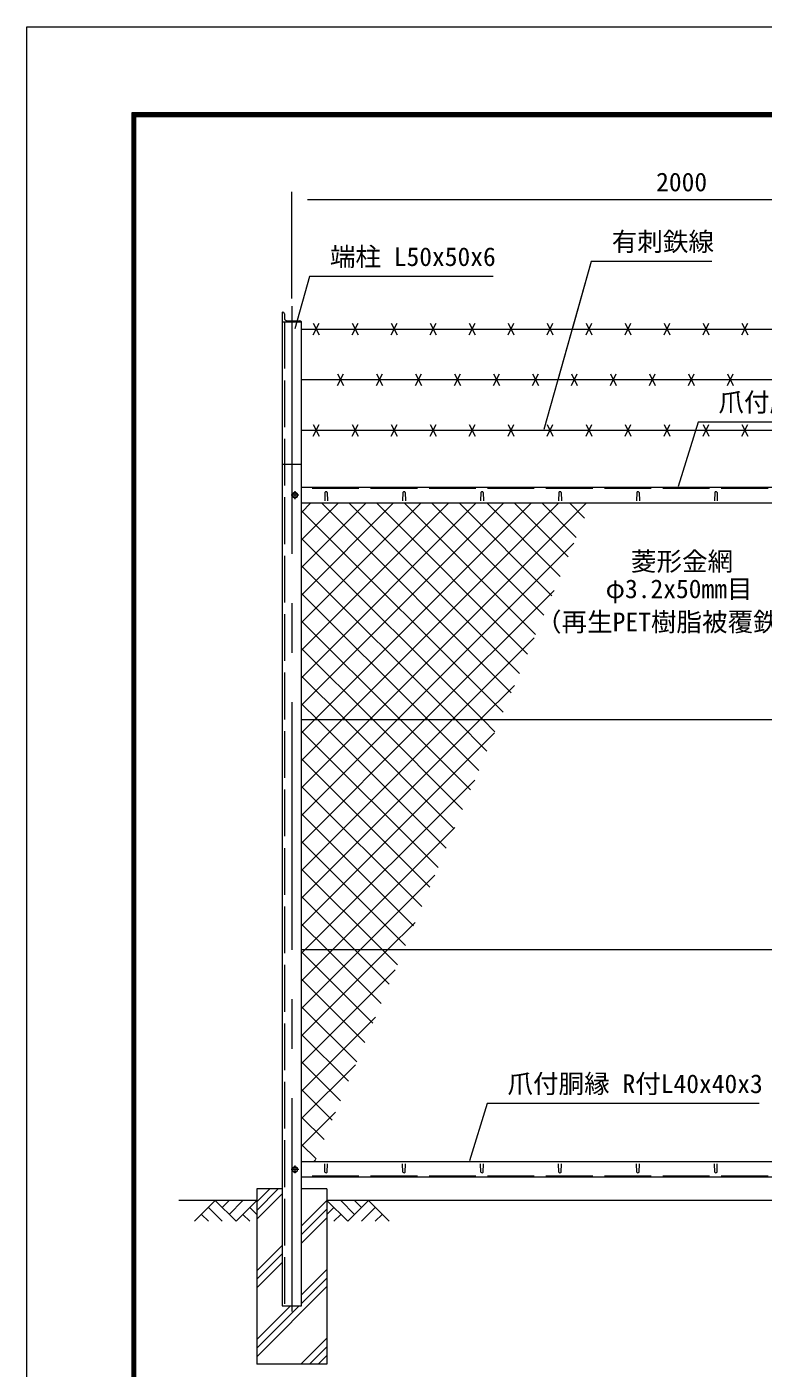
# Model space of a CAD drawing. Units: millimetres, scale not verified. Extents: x -4200 to 4200, y -2970 to 2970.
# Drawn here: x -4200 to -2310, y -472 to 2970 of the extents above; entities that cross this region are included whole.
import ezdxf
from ezdxf.enums import TextEntityAlignment as Align

# ---------------------------------------------------------------- set-up
doc = ezdxf.new("R2010")
doc.units = ezdxf.units.MM
doc.header["$LTSCALE"] = 20
doc.linetypes.add('DASHED', pattern=[7.5, 6, -1.5])
doc.linetypes.add('USER1', pattern=[50.8, 31.75, -6.35, 6.35, -6.35])
for name, color, linetype, lineweight in [('0-0_D-STR1', 1, 'Continuous', 18), ('0-1_D-BMK', 2, 'USER1', 13), ('0-2_D-STR-DIM', 7, 'Continuous', 9), ('0-3_D-STR3', 3, 'Continuous', 13), ('0-4_D-BGD', 7, 'Continuous', 9), ('0-5_D-STR4', 7, 'Continuous', 9), ('0-6_D-DCR-HCH', 7, 'Continuous', 9), ('0-7_D-STR-TXT', 7, 'Continuous', 9), ('0-A_D-STR2', 7, 'Continuous', 9), ('0-B_D-TTL', 7, 'Continuous', 9)]:
    doc.layers.add(name, color=color, linetype=linetype, lineweight=lineweight)
doc.styles.add('ＭＳ ゴシック', font='')
doc.styles.get('ＭＳ ゴシック').set_extended_font_data('MS Gothic')

msp = doc.modelspace()

# ---------------------------------------------------------------- linework, layer by layer
at = {"layer": '0-0_D-STR1'}
for p, q in [((-3544.9, 2237.87), (-3543.4, 2237.87)), ((-3544.9, 2237.87), (-3544.9, 2212.87)), ((-3544.9, 2212.87), (-3544.9, -311.84)), ((-3544.9, 2212.87), (-3494.9, 2212.87)), ((-3538.9, 2233.37), (-3538.9, 2222.37)), ((-3532.4, 2215.87), (-3499.4, 2215.87)), ((-3494.9, -311.84), (-3494.9, 2212.87)), ((-3544.9, 1848.16), (-3494.9, 1848.16)), ((-1547.9, 1788.16), (-3494.9, 1788.16)), ((-3434.9, 1775.03), (-3435.65, 1753.53)), ((-3428.9, 1775.03), (-3428.15, 1753.53)), ((-3234.9, 1775.03), (-3235.65, 1753.53)), ((-3228.9, 1775.03), (-3228.15, 1753.53)), ((-3034.9, 1775.03), (-3035.65, 1753.53)), ((-3028.9, 1775.03), (-3028.15, 1753.53)), ((-2834.9, 1775.03), (-2835.65, 1753.53)), ((-2828.9, 1775.03), (-2828.15, 1753.53)), ((-2634.9, 1775.03), (-2635.65, 1753.53)), ((-2628.9, 1775.03), (-2628.15, 1753.53)), ((-2434.9, 1775.03), (-2435.65, 1753.53)), ((-2428.9, 1775.03), (-2428.15, 1753.53)), ((-3494.9, 1748.16), (-1547.9, 1748.16)), ((-3494.9, 58.16), (-1547.9, 58.16)), ((-3434.9, 31.29), (-3435.65, 52.79)), ((-3428.9, 31.29), (-3428.15, 52.79)), ((-3234.9, 31.29), (-3235.65, 52.79)), ((-3228.9, 31.29), (-3228.15, 52.79)), ((-3034.9, 31.29), (-3035.65, 52.79)), ((-3028.9, 31.29), (-3028.15, 52.79)), ((-2834.9, 31.29), (-2835.65, 52.79)), ((-2828.9, 31.29), (-2828.15, 52.79)), ((-2634.9, 31.29), (-2635.65, 52.79)), ((-2628.9, 31.29), (-2628.15, 52.79)), ((-2434.9, 31.29), (-2435.65, 52.79)), ((-2428.9, 31.29), (-2428.15, 52.79)), ((-1547.9, 18.16), (-3494.9, 18.16)), ((-3544.9, -311.84), (-3494.9, -311.84))]:
    msp.add_line(p, q, dxfattribs=at)
at = {"layer": '0-0_D-STR1', "linetype": 'DASHED'}
for p, q in [((-3538.9, 2212.87), (-3538.9, -311.84)), ((-1547.9, 1785.16), (-3494.9, 1785.16)), ((-1547.9, 21.16), (-3494.9, 21.16))]:
    msp.add_line(p, q, dxfattribs=at)
at = {"layer": '0-0_D-STR1'}
for centre, radius, start, end in [((-3543.4, 2233.37), 4.5, 0, 90), ((-3532.4, 2222.37), 6.5, 180, 270), ((-3499.63, 2210.66), 5.22, 25.12012, 87.49975), ((-3431.9, 1773.78), 3.25, 22.61986, 157.38014), ((-3231.9, 1773.78), 3.25, 22.61986, 157.38014), ((-3031.9, 1773.78), 3.25, 22.61986, 157.38014), ((-2831.9, 1773.78), 3.25, 22.61986, 157.38014), ((-2631.9, 1773.78), 3.25, 22.61986, 157.38014), ((-2431.9, 1773.78), 3.25, 22.61986, 157.38014), ((-3431.9, 32.54), 3.25, 202.61986, 337.38014), ((-3231.9, 32.54), 3.25, 202.61986, 337.38014), ((-3031.9, 32.54), 3.25, 202.61986, 337.38014), ((-2831.9, 32.54), 3.25, 202.61986, 337.38014), ((-2631.9, 32.54), 3.25, 202.61986, 337.38014), ((-2431.9, 32.54), 3.25, 202.61986, 337.38014)]:
    msp.add_arc(centre, radius, start, end, dxfattribs=at)
at = {"layer": '0-1_D-BMK'}
for p, q in [((-3519.9, 2252.87), (-3519.9, -326.84)), ((-3501.9, 1768.16), (-3521.9, 1768.16)), ((-3511.9, 1778.16), (-3511.9, 1758.16)), ((-3501.9, 38.16), (-3521.9, 38.16)), ((-3511.9, 48.16), (-3511.9, 28.16))]:
    msp.add_line(p, q, dxfattribs=at)
at = {"layer": '0-2_D-STR-DIM'}
for p, q in [((-3519.9, 2272.87), (-3519.9, 2546.66)), ((-3479.9, 2526.66), (-1559.9, 2526.66))]:
    msp.add_line(p, q, dxfattribs=at)
at = {"layer": '0-3_D-STR3'}
for p, q in [((-3464.9, 2209.57), (-3449.9, 2179.57)), ((-3464.9, 2179.57), (-3449.9, 2209.57)), ((-3364.9, 2209.57), (-3349.9, 2179.57)), ((-3364.9, 2179.57), (-3349.9, 2209.57)), ((-3264.9, 2209.57), (-3249.9, 2179.57)), ((-3264.9, 2179.57), (-3249.9, 2209.57)), ((-3164.9, 2209.57), (-3149.9, 2179.57)), ((-3164.9, 2179.57), (-3149.9, 2209.57)), ((-3064.9, 2209.57), (-3049.9, 2179.57)), ((-3064.9, 2179.57), (-3049.9, 2209.57)), ((-2964.9, 2209.57), (-2949.9, 2179.57)), ((-2964.9, 2179.57), (-2949.9, 2209.57)), ((-2864.9, 2209.57), (-2849.9, 2179.57)), ((-2864.9, 2179.57), (-2849.9, 2209.57)), ((-2764.9, 2209.57), (-2749.9, 2179.57)), ((-2764.9, 2179.57), (-2749.9, 2209.57)), ((-2664.9, 2209.57), (-2649.9, 2179.57)), ((-2664.9, 2179.57), (-2649.9, 2209.57)), ((-2564.9, 2209.57), (-2549.9, 2179.57)), ((-2564.9, 2179.57), (-2549.9, 2209.57)), ((-2464.9, 2209.57), (-2449.9, 2179.57)), ((-2464.9, 2179.57), (-2449.9, 2209.57)), ((-2364.9, 2209.57), (-2349.9, 2179.57)), ((-2364.9, 2179.57), (-2349.9, 2209.57)), ((-3494.9, 2194.57), (-1547.9, 2194.57)), ((-3402.4, 2049.67), (-3387.4, 2079.67)), ((-3402.4, 2079.67), (-3387.4, 2049.67)), ((-3302.4, 2049.67), (-3287.4, 2079.67)), ((-3302.4, 2079.67), (-3287.4, 2049.67)), ((-3202.4, 2049.67), (-3187.4, 2079.67)), ((-3202.4, 2079.67), (-3187.4, 2049.67)), ((-3102.4, 2049.67), (-3087.4, 2079.67)), ((-3102.4, 2079.67), (-3087.4, 2049.67)), ((-3002.4, 2049.67), (-2987.4, 2079.67)), ((-3002.4, 2079.67), (-2987.4, 2049.67)), ((-2902.4, 2049.67), (-2887.4, 2079.67)), ((-2902.4, 2079.67), (-2887.4, 2049.67)), ((-2802.4, 2049.67), (-2787.4, 2079.67)), ((-2802.4, 2079.67), (-2787.4, 2049.67)), ((-2702.4, 2049.67), (-2687.4, 2079.67)), ((-2702.4, 2079.67), (-2687.4, 2049.67)), ((-2602.4, 2049.67), (-2587.4, 2079.67)), ((-2602.4, 2079.67), (-2587.4, 2049.67)), ((-2502.4, 2049.67), (-2487.4, 2079.67)), ((-2502.4, 2079.67), (-2487.4, 2049.67)), ((-2402.4, 2049.67), (-2387.4, 2079.67)), ((-2402.4, 2079.67), (-2387.4, 2049.67)), ((-3494.9, 2064.67), (-1547.9, 2064.67)), ((-3494.9, 1934.76), (-1547.9, 1934.76)), ((-3464.9, 1949.76), (-3449.9, 1919.76)), ((-3464.9, 1919.76), (-3449.9, 1949.76)), ((-3364.9, 1949.76), (-3349.9, 1919.76)), ((-3364.9, 1919.76), (-3349.9, 1949.76)), ((-3264.9, 1949.76), (-3249.9, 1919.76)), ((-3264.9, 1919.76), (-3249.9, 1949.76)), ((-3164.9, 1949.76), (-3149.9, 1919.76)), ((-3164.9, 1919.76), (-3149.9, 1949.76)), ((-3064.9, 1949.76), (-3049.9, 1919.76)), ((-3064.9, 1919.76), (-3049.9, 1949.76)), ((-2964.9, 1949.76), (-2949.9, 1919.76)), ((-2964.9, 1919.76), (-2949.9, 1949.76)), ((-2864.9, 1949.76), (-2849.9, 1919.76)), ((-2864.9, 1919.76), (-2849.9, 1949.76)), ((-2764.9, 1949.76), (-2749.9, 1919.76)), ((-2764.9, 1919.76), (-2749.9, 1949.76)), ((-2664.9, 1949.76), (-2649.9, 1919.76)), ((-2664.9, 1919.76), (-2649.9, 1949.76)), ((-2564.9, 1949.76), (-2549.9, 1919.76)), ((-2564.9, 1919.76), (-2549.9, 1949.76)), ((-2464.9, 1949.76), (-2449.9, 1919.76)), ((-2464.9, 1919.76), (-2449.9, 1949.76)), ((-2364.9, 1949.76), (-2349.9, 1919.76)), ((-2364.9, 1919.76), (-2349.9, 1949.76)), ((-1547.9, 1191.41), (-3494.9, 1191.41)), ((-1547.9, 601.41), (-3494.9, 601.41))]:
    msp.add_line(p, q, dxfattribs=at)
for points in [[(-3505.4, 1771.91), (-3511.9, 1775.67), (-3518.4, 1771.91), (-3518.4, 1764.41), (-3511.9, 1760.66), (-3505.4, 1764.41)], [(-3505.4, 41.91), (-3511.9, 45.67), (-3518.4, 41.91), (-3518.4, 34.41), (-3511.9, 30.66), (-3505.4, 34.41)]]:
    msp.add_lwpolyline(points, close=True, dxfattribs=at)
for centre in [(-3511.9, 1768.16), (-3511.9, 38.16)]:
    msp.add_circle(centre, 6.25, dxfattribs=at)
at = {"layer": '0-4_D-BGD'}
for p, q in [((-3609.9, -41.84), (-3809.9, -41.84)), ((-1609.9, -41.84), (-3429.9, -41.84))]:
    msp.add_line(p, q, dxfattribs=at)
at = {"layer": '0-5_D-STR4'}
for p, q in [((-3609.9, -11.84), (-3609.9, -461.84)), ((-3544.9, -11.84), (-3609.9, -11.84)), ((-3429.9, -11.84), (-3494.9, -11.84)), ((-3429.9, -11.84), (-3429.9, -461.84)), ((-3429.9, -461.84), (-3609.9, -461.84))]:
    msp.add_line(p, q, dxfattribs=at)
at = {"layer": '0-6_D-DCR-HCH'}
for p, q in [((-3609.9, -66.98), (-3554.75, -11.84)), ((-3609.9, -44.89), (-3576.85, -11.84)), ((-3609.9, -89.08), (-3544.9, -24.08)), ((-3716.32, -41.84), (-3769.53, -95.05)), ((-3734.06, -59.58), (-3698.42, -95.05)), ((-3716.32, -41.84), (-3663.11, -95.05)), ((-3698.58, -59.58), (-3680.85, -41.84)), ((-3680.85, -77.31), (-3645.37, -41.84)), ((-3663.11, -95.05), (-3609.9, -41.84)), ((-3627.63, -59.58), (-3609.9, -77.23)), ((-3494.9, -106.66), (-3429.9, -41.66)), ((-3494.9, -128.76), (-3429.9, -63.76)), ((-3376.69, -95.05), (-3429.9, -41.84)), ((-3412.16, -59.58), (-3429.9, -77.23)), ((-3358.95, -77.31), (-3394.42, -41.84)), ((-3323.47, -41.84), (-3376.69, -95.05)), ((-3341.12, -59.67), (-3358.95, -41.84)), ((-3305.74, -59.58), (-3341.37, -95.05)), ((-3323.47, -41.84), (-3270.26, -95.05)), ((-3751.8, -77.31), (-3733.98, -95.05)), ((-3645.37, -77.31), (-3627.55, -95.05)), ((-3494.9, -150.86), (-3429.9, -85.86)), ((-3394.42, -77.31), (-3412.24, -95.05)), ((-3288, -77.31), (-3305.82, -95.05)), ((-3609.9, -221.66), (-3544.9, -156.66)), ((-3609.9, -243.76), (-3544.9, -178.76)), ((-3609.9, -265.86), (-3544.9, -200.86)), ((-3494.9, -283.44), (-3429.9, -218.44)), ((-3494.9, -305.54), (-3429.9, -240.54)), ((-3609.9, -442.63), (-3429.9, -262.63)), ((-3609.9, -420.54), (-3501.2, -311.84)), ((-3609.9, -398.44), (-3523.3, -311.84)), ((-3496.52, -461.84), (-3429.9, -395.22)), ((-3474.42, -461.84), (-3429.9, -417.31)), ((-3452.33, -461.84), (-3429.9, -439.41))]:
    msp.add_line(p, q, dxfattribs=at)
at = {"layer": '0-7_D-STR-TXT'}
for q in [(-2836.82, 2066.59), (-2799.97, 2196.5)]:
    msp.add_line((-2751.46, 2367.53), q, dxfattribs=at)
for points in [[(-2441.91, 2367.53), (-2751.46, 2367.53), (-2873.67, 1936.69)], [(-3003.54, 2329.21), (-3474.52, 2329.21), (-3512.6, 2194.94)], [(-1779.24, 1955.68), (-2477.12, 1955.68), (-2528.23, 1790.07)], [(-2320.77, 207.03), (-3018.65, 207.03), (-3064.01, 60.07)]]:
    msp.add_lwpolyline(points, dxfattribs=at)
at = {"layer": '0-A_D-STR2'}
for p, q in [((-3494.9, 1724.19), (-3470.93, 1748.16)), ((-3494.9, 1653.48), (-3400.22, 1748.16)), ((-3494.9, 1582.77), (-3329.5, 1748.16)), ((-3494.9, 1512.06), (-3258.79, 1748.16)), ((-3494.9, 1441.35), (-3188.08, 1748.16)), ((-3494.9, 1370.64), (-3117.37, 1748.16)), ((-3494.9, 1299.93), (-3046.66, 1748.16)), ((-3494.9, 1229.22), (-2975.95, 1748.16)), ((-2977.82, 1211.12), (-3494.9, 1728.2)), ((-3461.99, 1191.41), (-2905.24, 1748.16)), ((-2956.95, 1260.96), (-3444.15, 1748.16)), ((-3391.28, 1191.41), (-2834.53, 1748.16)), ((-2936.07, 1310.79), (-3373.44, 1748.16)), ((-3320.57, 1191.41), (-2763.82, 1748.16)), ((-2915.2, 1360.63), (-3302.73, 1748.16)), ((-2894.32, 1410.46), (-3232.02, 1748.16)), ((-2873.44, 1460.3), (-3161.31, 1748.16)), ((-2852.57, 1510.13), (-3090.6, 1748.16)), ((-2831.69, 1559.97), (-3019.89, 1748.16)), ((-2810.82, 1609.8), (-2949.17, 1748.16)), ((-2789.94, 1659.64), (-2878.46, 1748.16)), ((-2769.07, 1709.47), (-2807.75, 1748.16)), ((-3028.82, 1191.41), (-3494.9, 1657.49)), ((-3249.86, 1191.41), (-2795.93, 1645.34)), ((-3099.53, 1191.41), (-3494.9, 1586.78)), ((-3170.24, 1191.41), (-3494.9, 1516.07)), ((-3179.15, 1191.41), (-2846.9, 1523.65)), ((-3240.95, 1191.41), (-3494.9, 1445.36)), ((-3108.44, 1191.41), (-2897.88, 1401.97)), ((-3311.66, 1191.41), (-3494.9, 1374.64)), ((-3382.37, 1191.41), (-3494.9, 1303.93)), ((-3037.73, 1191.41), (-2948.85, 1280.29)), ((-3453.09, 1191.41), (-3494.9, 1233.22)), ((-3494.9, 1158.5), (-3461.99, 1191.41)), ((-3494.9, 1087.79), (-3391.28, 1191.41)), ((-3494.9, 1017.08), (-3320.57, 1191.41)), ((-3494.9, 946.37), (-3249.86, 1191.41)), ((-3494.9, 875.66), (-3179.15, 1191.41)), ((-3494.9, 804.95), (-3108.44, 1191.41)), ((-3494.9, 734.24), (-3037.73, 1191.41)), ((-3123.95, 862.28), (-3453.09, 1191.41)), ((-3103.07, 912.11), (-3382.37, 1191.41)), ((-3082.2, 961.95), (-3311.66, 1191.41)), ((-3061.32, 1011.78), (-3240.95, 1191.41)), ((-3040.45, 1061.62), (-3170.24, 1191.41)), ((-3019.57, 1111.45), (-3099.53, 1191.41)), ((-2998.7, 1161.29), (-3028.82, 1191.41)), ((-3144.83, 812.44), (-3494.9, 1162.51)), ((-3494.9, 663.53), (-2999.82, 1158.61)), ((-3165.7, 762.61), (-3494.9, 1091.8)), ((-3486.31, 601.41), (-3050.79, 1036.92)), ((-3186.58, 712.77), (-3494.9, 1021.09)), ((-3207.45, 662.94), (-3494.9, 950.38)), ((-3415.59, 601.41), (-3101.76, 915.24)), ((-3228.33, 613.1), (-3494.9, 879.67)), ((-3287.35, 601.41), (-3494.9, 808.96)), ((-3344.88, 601.41), (-3152.74, 793.56)), ((-3358.06, 601.41), (-3494.9, 738.25)), ((-3428.77, 601.41), (-3494.9, 667.54)), ((-3274.17, 601.41), (-3203.71, 671.88)), ((-3494.9, 592.82), (-3486.31, 601.41)), ((-3494.9, 522.11), (-3415.59, 601.41)), ((-3494.9, 451.4), (-3344.88, 601.41)), ((-3494.9, 380.69), (-3274.17, 601.41)), ((-3311.83, 413.76), (-3494.9, 596.83)), ((-3290.95, 463.6), (-3428.77, 601.41)), ((-3270.08, 513.43), (-3358.06, 601.41)), ((-3249.2, 563.27), (-3287.35, 601.41)), ((-3494.9, 309.98), (-3254.68, 550.2)), ((-3332.71, 363.92), (-3494.9, 526.12)), ((-3353.58, 314.09), (-3494.9, 455.41)), ((-3494.9, 239.27), (-3305.65, 428.51)), ((-3374.46, 264.25), (-3494.9, 384.7)), ((-3395.33, 214.42), (-3494.9, 313.98)), ((-3494.9, 168.55), (-3356.62, 306.83)), ((-3416.21, 164.58), (-3494.9, 243.27)), ((-3494.9, 97.84), (-3407.59, 185.15)), ((-3437.08, 114.75), (-3494.9, 172.56)), ((-3457.96, 64.91), (-3494.9, 101.85)), ((-3463.87, 58.16), (-3458.57, 63.47))]:
    msp.add_line(p, q, dxfattribs=at)
at = {"layer": '0-B_D-TTL', "color": 2, "lineweight": 18}
msp.add_lwpolyline([(-4200, 2970), (4200, 2970), (4200, -2970), (-4200, -2970)], close=True, dxfattribs=at)
at = {"layer": '0-B_D-TTL'}
for points in [[(-3930, 2750), (3930, 2750), (3930, -2750), (-3930, -2750)], [(-3927.5, 2747.5), (3927.5, 2747.5), (3927.5, -2747.5), (-3927.5, -2747.5)], [(-3925, 2745), (3925, 2745), (3925, -2745), (-3925, -2745)], [(-3922.5, 2742.5), (3922.5, 2742.5), (3922.5, -2742.5), (-3922.5, -2742.5)], [(-3920, 2740), (3920, 2740), (3920, -2740), (-3920, -2740)]]:
    msp.add_lwpolyline(points, close=True, dxfattribs=at)

# ---------------------------------------------------------------- texts
at = {"layer": '0-2_D-STR-DIM', "style": 'ＭＳ ゴシック'}
msp.add_text('2000', height=48.09, dxfattribs=at).set_placement((-2585.15, 2533.4), align=Align.BOTTOM_LEFT)
at = {"layer": '0-7_D-STR-TXT', "style": 'ＭＳ ゴシック'}
for s, p in [('有刺鉄線', (-2699.01, 2380.37)), ('端柱 L50x50x6', (-3422.33, 2341.79)), ('爪付胴縁 R付L40x40x3', (-2425.18, 1968.27)), ('菱形金網', (-2649.85, 1559.96)), ('φ3.2x50mm目', (-2714.82, 1489.52)), ('（再生PET樹脂被覆鉄線）', (-2893.5, 1404.54)), ('爪付胴縁 R付L40x40x3', (-2966.71, 219.61))]:
    msp.add_text(s, height=48.09, dxfattribs=at).set_placement(p, align=Align.BOTTOM_LEFT)

doc.saveas('drawing.dxf')
